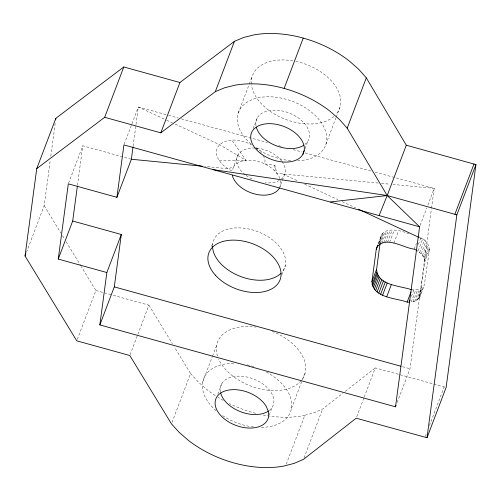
<?xml version="1.0" encoding="UTF-8"?>
<svg xmlns="http://www.w3.org/2000/svg" width="501" height="501" viewBox="0 0 501 501"><rect width="100%" height="100%" fill="white"/><g stroke="black" fill="none" stroke-linecap="round" stroke-linejoin="round"><path stroke-width="0.38" stroke-dasharray="2.5 1.88" d="M397.155 402.503L409.968 368.761L431.399 209.036M26.434 252.354L44.169 205.673L50.275 160.057M50.789 156.187L55.242 122.945M77.473 185.351L82.765 145.797L130.623 159.049M133.109 146.198L138.32 107.026L167.76 115.117M380.19 242.459C378.675 225.525 399.522 229.427 408.722 233.835M431.505 208.272L434.198 188.395L374.566 171.993M429.564 249.103L424.272 285.413L420.978 288.401L415.855 289.854L411.189 302.128L416.312 300.675L419.613 297.688L424.898 261.378L429.564 249.103C428.919 243.304 423.827 239.221 418.892 236.841M68.581 183.134L82.765 145.797M124.204 144.194L131.675 124.517M131.951 123.785L138.32 107.026L165.963 119.833M77.317 339.371L95.879 290.499L81.218 266.451M238.282 113.032L248.978 84.869M249.254 84.149L252.266 76.208M238.081 154.796L232.051 170.979C226.352 168.43 221.392 164.184 218.16 158.798A25.382 15.957 20.7 0 1 218.38 146.142C221.705 142.215 226.728 140.487 231.763 140.111A25.382 16.045 20.7 0 1 251.727 144.958M253.174 128.669L257.22 118.004M211.522 246.386L212.894 242.778M202.629 382.175L212.23 356.906M212.505 356.186L216.62 345.352M279.264 188.382L282 181.18M282.276 180.46L283.917 176.145M305.103 148.559L308.071 140.743M325.825 144.538L335.971 117.816M336.246 117.096L339.816 107.709M281.831 274.717L285.395 265.33M291.482 408.534L305.466 371.704M378.268 243.843L381.831 234.462M378.437 243.586L380.91 237.086M379.125 242.703L382.689 233.316M379.138 244.588L383.797 232.314M380.472 243.749L385.131 231.475M382.006 243.079L386.672 230.804M383.722 242.59L388.388 230.316M385.595 242.296L390.254 230.022M387.574 242.202L392.239 229.928M389.64 242.309L394.306 230.034M393.886 243.104L398.545 230.829M420.157 225.356L426.764 207.959M427.867 205.066L434.198 188.395L393.028 184.468M414.233 249.116L416.425 243.342M418.373 244.35L420.84 237.85M424.898 261.378C424.51 257.088 421.36 253.663 417.997 251.27L422.656 238.996M419.65 252.542L424.316 240.267M421.122 253.907L425.787 241.632M422.381 255.353L427.04 243.079M423.401 256.844L428.061 244.576M424.165 258.366L428.831 246.091M424.673 259.887L429.332 247.613M411.402 296.442L413.87 289.947L415.855 289.854M413.056 301.834L417.721 289.559M414.772 301.345L419.437 289.071M416.312 300.675L420.978 288.401M417.646 299.836L422.305 287.561M418.755 298.834L423.414 286.559M419.613 297.688L424.272 285.413M425.318 436.546L426.426 433.634M429.476 425.606L444.162 386.947L445.477 387.254M130.072 354.783L137.55 335.088M137.825 334.361L148.91 305.184L112.312 295.051M172.018 422.412L190.587 373.546L174.404 346.999M217.797 394.274L221.849 383.616M269.294 414.909L272.262 407.094M286.271 464.114L304.84 415.241L313.382 413.024L322.6 409.035L342.822 393.241M304.032 457.901L322.6 409.035M356.731 416.751L363.939 397.788M364.214 397.061L375.299 367.884L444.162 386.947M345.27 391.331L375.299 367.884M304.84 415.241L302.955 415.736A87.005 54.872 20.8 0 1 261.591 414.678M219.256 160.339L246.066 160.383L231.763 140.111M411.803 289.841L413.87 289.947M378.274 183.059L276.89 173.415C273.853 169.15 269.281 166.294 264.722 163.883A25.382 16.007 20.8 0 0 233.435 167.033L227.98 168.705L204.796 166.438M381.38 183.36L389.922 184.174M279.909 187.142A25.382 16.007 20.8 0 0 278.475 175.475L276.89 173.415L274.88 165.355L264.722 163.883L265.054 160.765A25.382 16.045 20.7 0 0 263.488 156.212M168.511 115.324L178.325 118.023M181.343 118.856L267.39 142.516M278.713 145.634L281.731 146.461M293.054 149.574L302.109 152.066M305.128 152.899L371.548 171.167M402.428 366.669L409.968 368.761M95.879 290.499L111.566 294.845M166.67 120.165L172.338 122.789M175.175 124.104L219.826 144.795L246.066 160.383M282.733 173.953L297.588 180.867M304.664 184.161L337.912 199.642M342.158 201.621L355.597 207.877M419.268 237.518L427.046 241.144M416.782 250.506L417.997 251.27M190.587 373.546L198.352 382.1L207.558 390.091A87.005 54.872 20.8 0 0 216.069 396.109M148.91 305.184L172.382 343.68M44.169 205.673L60.865 233.059M62.493 235.727L64.529 239.071M66.157 241.739L80.811 265.787M274.88 165.355L275.062 171.073M256.011 125.857A27.918 17.61 20.8 0 1 288.826 112.888A27.918 17.61 20.8 0 1 304.977 144.363M255.591 413.287A87.005 54.872 20.8 0 1 229.402 403.624M223.252 400.412A87.005 54.872 20.8 0 1 217.985 397.318M220.465 392.089A27.918 17.61 20.8 0 1 253.381 378.925A27.918 17.61 20.8 0 1 269.018 410.632M333.841 116.457A46.53 29.346 20.8 0 1 285.282 119.263A46.53 29.346 20.8 0 1 251.446 84.694M251.377 83.961A46.53 29.346 20.8 0 1 292.828 60.815M295.784 61.372A46.53 29.346 20.8 0 1 335.939 114.391M272.024 331.311A46.53 29.346 20.8 0 1 301.771 379.965M301.32 380.522A46.53 29.346 20.8 0 1 258.128 388.363A46.53 29.346 20.8 0 1 218.58 358.929M217.509 356.123A46.53 29.346 20.8 0 1 256.036 327.109M266.269 371.942A46.53 29.346 20.8 0 1 291.67 407.175A46.53 29.346 20.8 0 1 260.357 427.378M253.506 426.958A46.53 29.346 20.8 0 1 221.498 414.878M216.15 410.739A46.53 29.346 20.8 0 1 234.506 363.338M247.175 364.853A46.53 29.346 20.8 0 1 255.159 367.083M250.982 144.019A46.53 29.346 20.8 0 1 254.871 98.659A46.53 29.346 20.8 0 1 321.235 122.538A46.53 29.346 20.8 0 1 297.538 160.777M290.686 160.608A46.53 29.346 20.8 0 1 255.836 147.845M282.013 161.554A25.382 16.007 20.8 0 1 281.556 178.888M279.276 180.46A25.382 16.007 20.8 0 1 265.204 182.784M251.965 178.989A25.382 16.007 20.8 0 1 245.709 175.137M245.095 174.655A25.382 16.007 20.8 0 1 237.28 156.45A25.382 16.007 20.8 0 1 255.241 148.046M256.794 148.158A25.382 16.007 20.8 0 1 281.593 160.996M212.556 245.596A38.07 24.01 20.8 0 1 257.833 231.669A38.07 24.01 20.8 0 1 281.975 272.193M255.923 147.676A25.382 16.045 20.7 0 1 259.38 150.682M260.37 151.747A25.382 16.045 20.7 0 1 261.403 152.987"/><path stroke-width="0.75" d="M25.05 255.998L36.742 168.637L55.861 118.305L123.797 66.971L179.922 82.515L234.43 41.332L243.749 37.437L254.27 34.832A86.986 54.859 20.8 0 1 303.249 38.095A87.005 54.872 20.8 0 1 349.573 61.228L358.666 69.263L366.312 77.855L406.305 145.209L475.95 164.591L446.134 387.405L427.015 437.73L356.18 418.21L303.481 459.361L294.262 463.35L283.835 466.062A87.005 54.872 20.8 0 1 188.439 440.417L179.233 432.426L171.467 423.871L129.79 355.51L76.759 340.83L25.05 255.998L25.883 253.813M55.655 119.852L55.861 118.305M396.059 405.378L395.514 406.812L99.837 324.924L106.845 272.538L58.241 259.073L68.311 183.848L116.915 197.313L131.368 159.255L133.003 146.968M58.241 259.073L72.695 221.022L77.367 186.121M116.915 197.313L123.922 144.921L419.606 226.803L395.514 406.812M99.837 324.924L114.291 286.873L121.305 234.481L72.695 221.022M410.031 300.055L409.204 302.222L407.138 302.116C396.516 298.014 372.731 298.183 371.93 281.6L376.245 249.36L377.716 245.29M411.803 289.841C401.176 285.739 377.391 285.908 376.595 269.325L380.084 243.229M427.015 437.73L456.831 214.916L475.95 164.591M302.942 154.245L304.301 149.849A27.918 17.61 20.8 0 0 267.759 123.703A27.918 17.61 20.8 0 0 258.979 152.116A27.918 17.61 20.8 0 0 302.942 154.245L304.289 150.695M36.742 168.637L104.678 117.303L123.797 66.971M106.845 272.538L121.305 234.481M104.678 117.303L160.808 132.846L179.922 82.515M160.808 132.846L215.311 91.664L234.43 41.332M215.311 91.664L224.63 87.769L235.151 85.164A86.986 54.859 20.8 0 1 284.13 88.426L303.249 38.095M419.606 226.803L387.185 195.54L347.193 128.187L366.312 77.855M379.176 215.386L387.185 195.54L406.305 145.209M376.245 249.36L377.892 245.033M371.93 281.6L376.595 269.325M372.111 284.537L376.771 272.262M372.612 286.058L377.278 273.784M373.383 287.574L378.042 275.3M374.404 289.071L379.063 276.796M375.662 290.517L380.322 278.243M377.128 291.883L381.793 279.608M378.787 293.154L383.447 280.879M380.603 294.3L385.269 282.025M382.551 295.308L387.21 283.034M386.697 296.836L391.356 284.562M407.138 302.116L410.977 292.008M213.031 169.601L387.185 195.54L454.883 214.284L474.002 163.959M377.172 246.736C386.628 235.589 403.731 248.17 414.233 249.116L416.181 250.124M330.572 201.922L387.185 195.54M131.368 159.255L202.473 166.213M114.291 286.873L400.919 366.25M454.883 214.284L456.831 214.916M358.428 209.193L418.56 237.192M347.193 128.187L339.546 119.595L330.453 111.554A87.005 54.872 20.8 0 0 284.13 88.426M303.806 145.215A27.918 17.61 20.8 0 1 276.464 145.86A27.918 17.61 20.8 0 1 256.33 127.273M268.436 411.052A27.918 17.61 20.8 0 1 240.73 411.784A27.918 17.61 20.8 0 1 220.622 392.79M280.98 273.264A38.07 24.01 20.8 0 1 239.941 276.239A38.07 24.01 20.8 0 1 212.549 246.329M279.264 188.382A25.382 16.007 20.8 0 1 254.195 193.831A25.382 16.007 20.8 0 1 232.32 175.381M268.361 411.415L266.263 406.399A27.918 17.61 20.8 0 0 222.97 391.788A27.918 17.61 20.8 0 0 230.554 422.988A27.918 17.61 20.8 0 0 268.655 416.256L268.361 411.415M215.292 275.08A38.07 24.01 20.8 0 0 278.193 283.341A38.07 24.01 20.8 0 0 239.96 240.561A38.07 24.01 20.8 0 0 215.292 275.08"/></g></svg>
